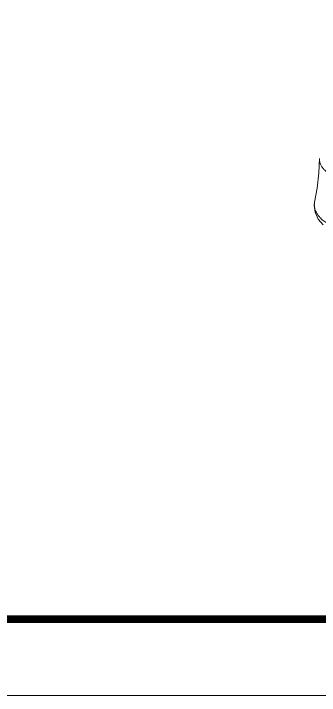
# Model space of a CAD drawing. Header units: millimetres. Extents: x 1204 to 1781, y 423 to 610.
# Drawn here: x 1294.19 to 1312.79, y 422.62 to 464.15 of the extents above; entities that cross this region are included whole.
import ezdxf

# ---------------------------------------------------------------- set-up
doc = ezdxf.new("R2010")
doc.units = ezdxf.units.MM
doc.layers.add('from', color=7, linetype='Continuous', lineweight=13)

# ---------------------------------------------------------------- blocks, each defined once
blk = doc.blocks.new('*u6')
at = {"color": 7, "linetype": 'Continuous'}
for p, q in [((-69.392, 45.108), (-69.456, 43.565)), ((-69.456, 43.565), (-69.637, 41.907)), ((-69.637, 41.907), (-69.895, 40.445)), ((-69.893, 40.451), (-69.939, 40.115)), ((-69.939, 40.115), (-69.854, 39.348)), ((-69.895, 40.445), (-69.893, 40.451)), ((-69.854, 39.348), (-69.502, 38.597)), ((-69.502, 38.597), (-68.984, 37.993))]:
    blk.add_line(p, q, dxfattribs=at)
blk.add_arc((-68.371, 40.127), 1.556, 168.19686, 176.32347, dxfattribs=at)
for points, start_tangent, end_tangent in [([(-35.278, 56.446), (-37.942, 57.067), (-40.464, 57.654), (-42.745, 58.185), (-44.791, 58.662), (-46.636, 59.091), (-48.309, 59.481), (-49.83, 59.835), (-51.218, 60.158), (-52.487, 60.454), (-53.65, 60.725), (-54.717, 60.973), (-55.699, 61.202), (-56.603, 61.412), (-57.437, 61.607), (-58.205, 61.785), (-58.915, 61.951), (-59.571, 62.104), (-60.18, 62.245), (-60.746, 62.377), (-61.273, 62.5), (-61.763, 62.614), (-62.218, 62.72), (-62.639, 62.818), (-63.03, 62.909), (-63.395, 62.994), (-63.734, 63.073), (-64.048, 63.146), (-64.338, 63.213), (-64.604, 63.276), (-64.85, 63.333), (-65.08, 63.386), (-65.294, 63.436), (-65.497, 63.483), (-65.69, 63.528), (-65.87, 63.57), (-66.038, 63.609), (-66.194, 63.646), (-66.345, 63.681), (-66.497, 63.716), (-66.652, 63.752), (-66.809, 63.789), (-66.968, 63.827), (-67.131, 63.867), (-67.294, 63.91), (-67.45, 63.953), (-67.601, 63.997), (-67.753, 64.044), (-67.91, 64.094), (-68.08, 64.151), (-68.27, 64.219), (-68.482, 64.3), (-68.715, 64.395), (-68.966, 64.506), (-69.228, 64.633), (-69.497, 64.776), (-69.774, 64.94), (-70.06, 65.13), (-70.351, 65.352), (-70.636, 65.608), (-70.89, 65.888), (-71.091, 66.165), (-71.235, 66.424), (-71.333, 66.662), (-71.363, 66.757)], (-0.973942, 0.226795), (-0.27907, 0.960271)), ([(-65.008, 42.196), (-65.338, 42.273), (-65.831, 42.388), (-66.112, 42.457), (-66.385, 42.533), (-66.906, 42.704), (-67.388, 42.898), (-67.826, 43.113), (-68.217, 43.348), (-68.557, 43.6), (-68.842, 43.867), (-69.07, 44.146), (-69.238, 44.434), (-69.345, 44.729), (-69.39, 45.028), (-69.392, 45.108)], (-0.973837, 0.227246), (0.010043, 0.99995)), ([(-65.343, 36.974), (-65.484, 37.007), (-65.612, 37.037), (-65.729, 37.065), (-65.834, 37.09), (-65.93, 37.114), (-66.024, 37.137), (-66.118, 37.162), (-66.213, 37.187), (-66.31, 37.213), (-66.408, 37.24), (-66.504, 37.267), (-66.599, 37.294), (-66.691, 37.322), (-66.782, 37.35), (-66.873, 37.38), (-66.969, 37.412), (-67.073, 37.448), (-67.188, 37.49), (-67.314, 37.539), (-67.453, 37.595), (-67.602, 37.658), (-67.762, 37.73), (-67.932, 37.812), (-68.11, 37.903), (-68.294, 38.005), (-68.482, 38.118), (-68.676, 38.245), (-68.875, 38.389), (-69.079, 38.556), (-69.28, 38.746), (-69.468, 38.957), (-69.634, 39.188), (-69.767, 39.43), (-69.858, 39.667), (-69.907, 39.882), (-69.926, 40.07), (-69.924, 40.227)], (-0.973569, 0.228393), (0.063632, 0.997973))]:
    blk.add_spline(points, degree=3, dxfattribs=dict(at, start_tangent=start_tangent, end_tangent=end_tangent))

msp = doc.modelspace()

# ---------------------------------------------------------------- linework, layer by layer
at = {"layer": 'from'}
msp.add_lwpolyline([(1204.241, 422.618), (1473.721, 422.618), (1473.721, 609.882), (1204.241, 609.882)], close=True, dxfattribs=at)
at = {"layer": 'from', "const_width": 0.464}
msp.add_lwpolyline([(1208.885, 427.262), (1208.885, 605.238), (1469.076, 605.238), (1469.076, 427.262), (1208.885, 427.262)], dxfattribs=at)

# ---------------------------------------------------------------- block references
at = {"layer": 'from', "xscale": 0.57, "yscale": 0.57, "zscale": 0.57}
msp.add_blockref('*u6', (1352.339, 429.619), dxfattribs=at)

doc.saveas('drawing.dxf')
